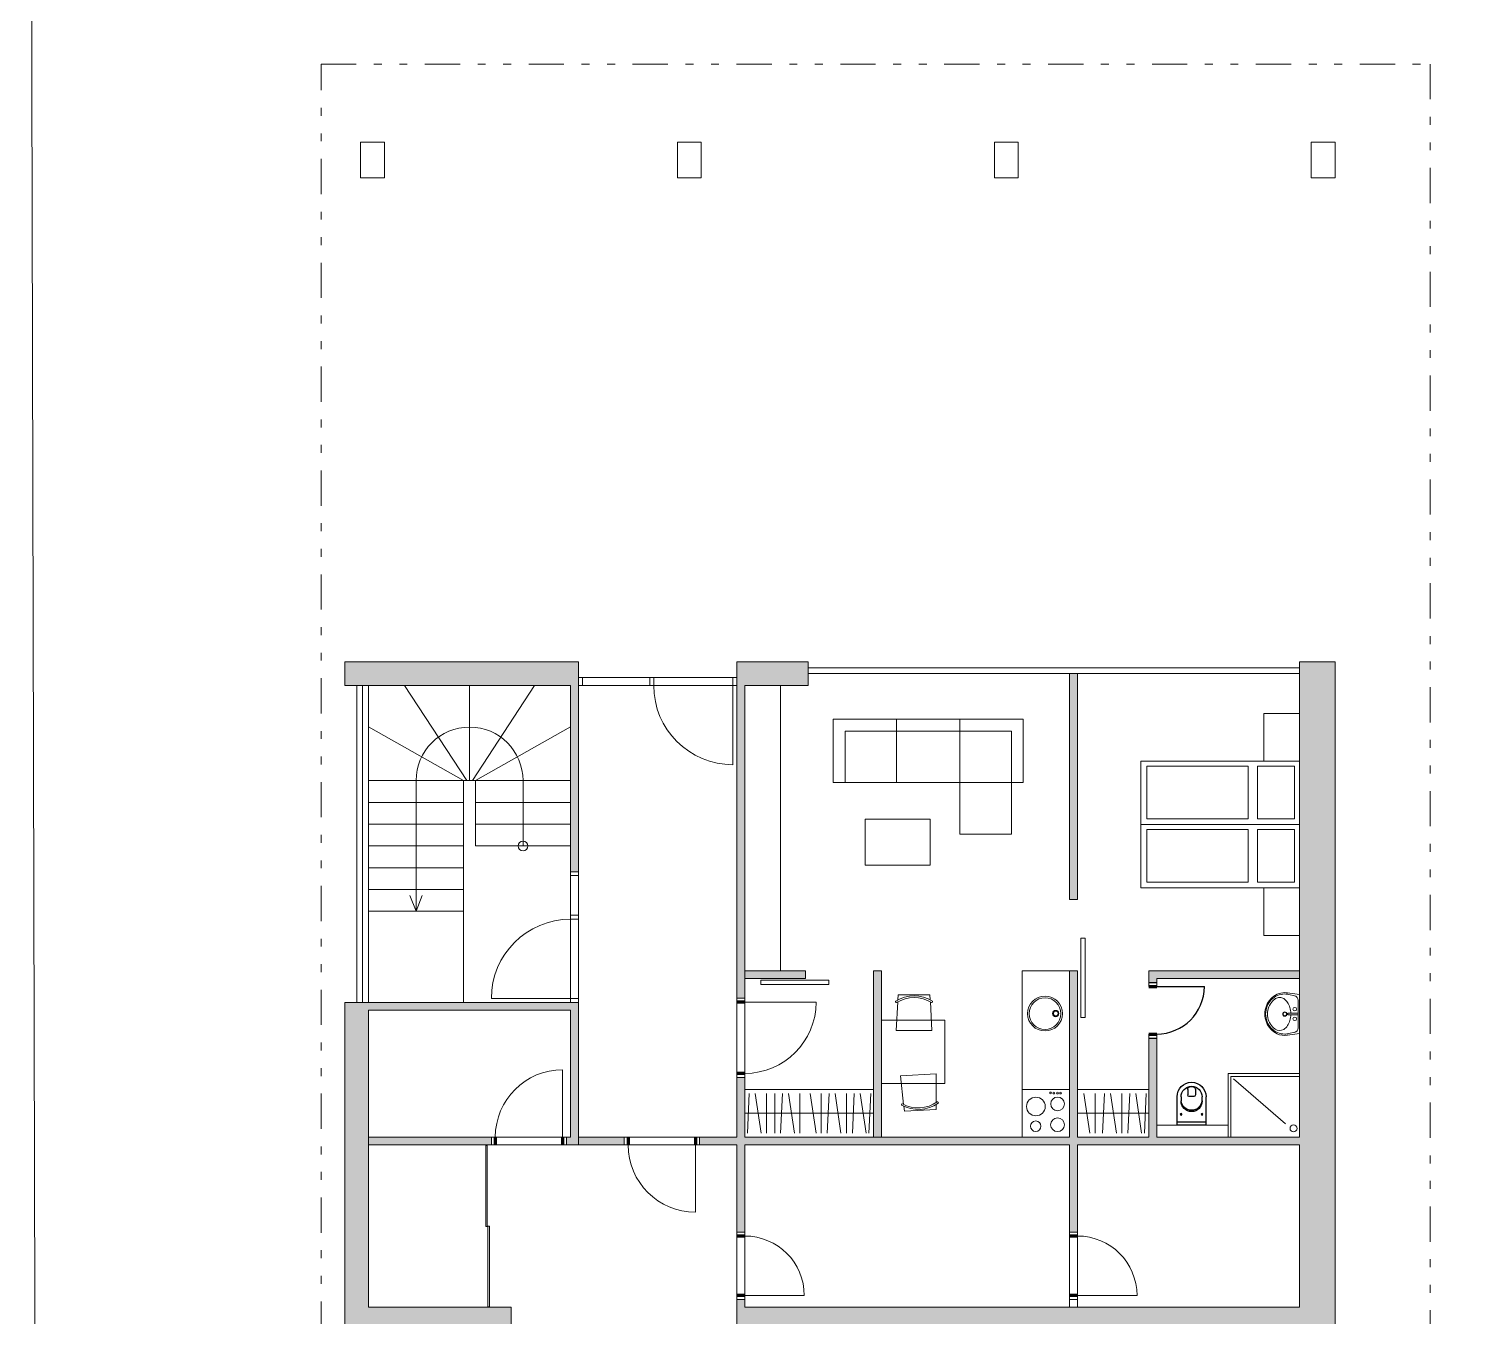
# Model space of a CAD drawing. Header units: metres. Extents: x -45 to 1930, y -347 to 488.
# Drawn here: x 100.11 to 118.16, y -18.69 to -2.44 of the extents above; entities that cross this region are included whole.
import ezdxf

# ---------------------------------------------------------------- set-up
doc = ezdxf.new("R2010")
doc.units = ezdxf.units.M
doc.linetypes.add('GETRENNT', pattern=[31.75, 12.7, -6.35, 0, -6.35, 0, -6.35])
for name, color, linetype in [('dveře', 3, 'Continuous'), ('SRAFY', 3, 'Continuous'), ('ZARIZOVAKY', 251, 'Continuous'), ('ZDIVO', 1, 'Continuous')]:
    doc.layers.add(name, color=color, linetype=linetype)
doc.layers.add('Standard', color=7, linetype='Continuous', lineweight=25)

# ---------------------------------------------------------------- blocks, each defined once
blk = doc.blocks.new('WC 540 Starck 3')
at = {"linetype": 'ByBlock'}
for p, q in [((81.017, 94.399), (80.66, 94.399)), ((80.982, 94.034), (80.982, 94.399)), ((81.017, 94.034), (81.017, 94.399)), ((80.568, 94.265), (80.637, 94.265)), ((80.657, 94.188), (80.657, 94.245)), ((80.66, 94.349), (80.713, 94.349)), ((80.568, 94.168), (80.637, 94.168)), ((80.713, 94.084), (80.66, 94.084)), ((80.66, 94.034), (81.017, 94.034))]:
    blk.add_line(p, q, dxfattribs=at)
for centre in [(80.88, 94.348), (80.88, 94.084)]:
    blk.add_circle(centre, 0.0102, dxfattribs=at)
for centre, radius, start, end in [((80.66, 94.216), 0.183, 90, 270), ((80.66, 94.216), 0.133, 90, 270), ((80.621, 94.216), 0.09, 165.9057, 194.0943), ((80.568, 94.23), 0.035, 90, 165.9057), ((80.637, 94.245), 0.02, 360, 90), ((80.713, 94.216), 0.133, 270, 90), ((80.697, 94.216), 0.133, 276.5328, 83.4672), ((80.568, 94.203), 0.035, 194.0943, 270), ((80.637, 94.188), 0.02, 270, 0)]:
    blk.add_arc(centre, radius, start, end, dxfattribs=at)
blk = doc.blocks.new('umyv3')
at = {"lineweight": 0}
for p, q in [((-248, -30), (-268, -182)), ((248, -30), (-248, -30)), ((-231, -91), (-247, -162)), ((-174, -46), (174, -46)), ((-9, -177), (-9, -46)), ((9, -177), (-9, -177)), ((9, -177), (9, -46)), ((231, -91), (247, -162)), ((248, -30), (268, -182))]:
    blk.add_line(p, q, dxfattribs=at)
for points in [[(-253, -214, 0.10241), (-234, -306, 0.100029), (-179, -385, 0.096837), (-97, -437, 0.094694), (0, -456, 0.094694), (97, -437, 0.096837), (179, -385, 0.100029), (234, -306, 0.10241), (253, -214, 0.056599), (247, -162, 0.100029)], [(-247, -162, 0.056599), (-253, -214, 0.10241)], [(-9, -139, 0.059834), (-82, -150, 0.07954), (-146, -180, 0.107135), (-194, -228, 0.305518), (-190, -337, 0.140466)], [(190, -337, 0.010613), (194, -331, 0.140494), (208, -280, 0.140494), (194, -228, 0.107135), (146, -180, 0.07954), (82, -150, 0.059834), (9, -139, 0.067119)], [(-268, -182, 0.138303), (-250, -310, 0.100778), (-191, -392, 0.095934), (-104, -447, 0.092768), (0, -466, 0.092768), (104, -447, 0.095934), (191, -392, 0.100778), (250, -310, 0.104493), (270, -214, 0.033328), (268, -182, 0.100778)], [(-190, -337, 0.047443), (-163, -368, 0.096837), (-89, -416, 0.094694), (0, -433, 0.094694), (89, -416, 0.096837), (163, -368, 0.047443), (190, -337, 0.10241)]]:
    blk.add_lwpolyline(points, format="xyb", dxfattribs=at)
for centre, radius in [((-61, -88), 22.9), ((61, -88), 22.9), ((0, -214), 27.2), ((0, -214), 23)]:
    blk.add_circle(centre, radius, dxfattribs=at)
for centre, start, end in [((-174, -105), 90, 167.0422), ((174, -105), 12.9578, 90)]:
    blk.add_arc(centre, 58.8, start, end, dxfattribs=at)
blk = doc.blocks.new('drez')
at = {"lineweight": 0}
for centre, radius in [((0, -0.28), 0.22), ((0, -0.28), 0.2), ((0, -0.145), 0.04), ((0, -0.145), 0.03)]:
    blk.add_circle(centre, radius, dxfattribs=at)
blk = doc.blocks.new('sofa-3mist')
at = {"lineweight": 0}
for p, q in [((0, 0.8), (0, 0)), ((2.4, 0.8), (0, 0.8)), ((0.8, 0.8), (0.8, 0)), ((0.8, 0), (0.8, 0.8)), ((1.6, 0), (1.6, 0.8)), ((2.4, 0), (2.4, 0.8)), ((0.15, 0), (0.15, 0.65)), ((2.25, 0.65), (0.15, 0.65)), ((2.25, 0), (2.25, 0.65)), ((0, 0), (0.8, 0)), ((0.8, 0), (1.6, 0)), ((1.6, 0), (2.4, 0))]:
    blk.add_line(p, q, dxfattribs=at)
blk = doc.blocks.new('zidle450-p')
at = {"lineweight": 0}
for p, q in [((0.096, 0.228), (0.087, 0.233)), ((0.096, -0.228), (0.087, -0.233))]:
    blk.add_line(p, q, dxfattribs=at)
for points in [[(0.064, 0.204), (0, 0.2), (0, -0.2), (0.064, -0.204)], [(0.088, -0.205), (0.45, -0.225), (0.45, 0.225), (0.088, 0.205)]]:
    blk.add_lwpolyline(points, dxfattribs=at)
for centre, radius, start, end in [((0.45, 0), 0.436, 147.9324, 212.0676), ((0.45, 0), 0.416, 147.9482, 212.0518), ((0.085, 0.229), 0.005, 57.2679, 147.9324), ((0.093, 0.223), 0.005, 327.9482, 57.2679), ((0.085, -0.229), 0.005, 212.0676, 302.7321), ((0.093, -0.223), 0.005, 302.7321, 32.0518)]:
    blk.add_arc(centre, radius, start, end, dxfattribs=at)

msp = doc.modelspace()

# ---------------------------------------------------------------- hatches: boundary and pattern name
at = {"layer": 'SRAFY', "linetype": 'Continuous', "lineweight": 0}
h = msp.add_hatch(color=256, dxfattribs=at)
h.paths.add_polyline_path([(104.105843, -10.429684), (104.105843, -10.729684), (106.955843, -10.729684), (106.955843, -12.754684), (106.955843, -13.079684), (107.055843, -13.079684), (107.055843, -12.654684), (107.055843, -10.429684)])
h.paths.add_polyline_path([(104.405843, -14.829684), (106.955843, -14.829684), (106.955843, -16.429684), (106.905843, -16.429684), (106.905843, -16.529684), (107.055843, -16.529684), (107.055843, -16.429684), (107.055843, -14.729684), (104.105843, -14.729684), (104.107079, -22.664507), (106.071234, -23.650661), (106.205843, -23.382556), (105.799526, -23.178554), (105.799161, -23.178529), (105.799171, -23.178376), (104.405843, -22.47882), (104.405843, -18.879684), (106.205843, -18.879684), (106.205843, -18.579684), (104.405843, -18.579684)])
h.paths.add_polyline_path([(104.405843, -16.429684), (104.405843, -16.529684), (105.955843, -16.529684), (105.955843, -16.429684)], flags=16)
h.paths.add_polyline_path([(109.155843, -16.529684), (113.255843, -16.529684), (113.255843, -17.629684), (113.355843, -17.629684), (113.355843, -16.529684), (116.155843, -16.529684), (116.155843, -18.579684), (109.605843, -18.579684), (109.155843, -18.579684), (109.155843, -18.479684), (109.055843, -18.479684), (109.055843, -18.879684), (109.605843, -18.879684), (116.155843, -18.879684), (116.155843, -28.789209), (116.605843, -28.789209), (116.605843, -14.329684), (116.605843, -10.429684), (116.155843, -10.429684), (116.155843, -14.429684), (116.155843, -16.429684), (114.355843, -16.429684), (114.355843, -15.179684), (114.255843, -15.179684), (114.255843, -16.429684), (113.355843, -16.429684), (113.355843, -14.329684), (113.255843, -14.329684), (113.255843, -16.429684), (112.655843, -16.429684), (109.155843, -16.429684), (109.155843, -15.676654), (109.055843, -15.676654), (109.055843, -16.429684), (108.583152, -16.429684), (108.583152, -16.529684), (109.055843, -16.529684), (109.055843, -17.629684), (109.155843, -17.629684)])
h.paths.add_polyline_path([(107.633152, -16.529684), (107.633152, -16.429684), (107.055843, -16.429684), (107.055843, -16.529684)])
h.paths.add_polyline_path([(110.87993, -14.329684), (110.77993, -14.329684), (110.77993, -16.429684), (110.87993, -16.429684), (110.87993, -15.829684)], flags=17)
h.paths.add_polyline_path([(109.155843, -14.329684), (109.155843, -14.429684), (109.922034, -14.429684), (109.922034, -14.329684)], flags=17)
h.paths.add_polyline_path([(109.155843, -14.165238), (109.155843, -10.729684), (109.655843, -10.729684), (109.954534, -10.729684), (109.954534, -10.429684), (109.055843, -10.429684), (109.055843, -10.921031), (109.055843, -14.676654), (109.155843, -14.676654)])
h.paths.add_polyline_path([(113.355843, -10.579684), (113.255843, -10.579684), (113.255843, -13.429684), (113.355843, -13.429684)], flags=17)
h.paths.add_polyline_path([(116.155843, -14.429684), (116.155843, -14.329684), (114.255843, -14.329684), (114.255843, -14.479684), (114.355843, -14.479684), (114.355843, -14.429684)], flags=17)

# ---------------------------------------------------------------- linework, layer by layer
at = {"linetype": 'Continuous', "lineweight": 0}
for p, q in [((107.055843, -10.629684), (109.055843, -10.629684)), ((107.105843, -10.629684), (107.105843, -10.729684)), ((107.955843, -10.729684), (107.955843, -10.629684)), ((108.005843, -10.729684), (108.005843, -10.629684)), ((109.005843, -10.629684), (109.005843, -11.729684)), ((116.155843, -10.504684), (109.954534, -10.504684)), ((116.155843, -10.579684), (109.954534, -10.579684)), ((104.255873, -10.729684), (104.256277, -14.729684)), ((104.330873, -10.729676), (104.331277, -14.729676)), ((104.405843, -14.729684), (104.405843, -10.729684)), ((105.644695, -11.929684), (104.860576, -10.729684)), ((105.680843, -11.929684), (105.680843, -10.729684)), ((105.680843, -10.729684), (105.680843, -11.929684)), ((105.71699, -11.929684), (106.501109, -10.729684)), ((107.055843, -10.729684), (109.055843, -10.729684)), ((105.605843, -11.929684), (104.405843, -11.250924)), ((105.755843, -11.929684), (106.955843, -11.250924)), ((105.605843, -11.929684), (104.405843, -11.929684)), ((105.005843, -13.579684), (105.005843, -11.929684)), ((105.605843, -14.729684), (105.605843, -11.929684)), ((105.755843, -11.929684), (105.605843, -11.929684)), ((105.755843, -12.754684), (105.755843, -11.929684)), ((106.955843, -11.929684), (105.755843, -11.929684)), ((106.355843, -12.754684), (106.355843, -11.929684)), ((105.605843, -12.204684), (104.405843, -12.204684)), ((106.955843, -12.204684), (105.755843, -12.204684)), ((105.605843, -12.479684), (104.405843, -12.479684)), ((106.955843, -12.479684), (105.755843, -12.479684)), ((105.605843, -12.754684), (104.405843, -12.754684)), ((106.955843, -12.754684), (105.755843, -12.754684)), ((105.605843, -13.029684), (104.405843, -13.029684)), ((105.605843, -13.304684), (104.405843, -13.304684)), ((105.005843, -13.579684), (104.928327, -13.378971)), ((105.005843, -13.579684), (105.083359, -13.378971)), ((105.605843, -13.579684), (104.405843, -13.579684)), ((112.655843, -16.429684), (112.655843, -14.329684)), ((113.255843, -14.329684), (112.655843, -14.329684)), ((109.155843, -14.676654), (109.055843, -14.676654)), ((106.855843, -16.429684), (106.855843, -15.579684)), ((109.155843, -15.676654), (109.055843, -15.676654)), ((115.255843, -15.629684), (115.255843, -16.429684)), ((116.155843, -15.629684), (115.255843, -15.629684)), ((115.290843, -15.664684), (115.290843, -16.429684)), ((116.155843, -15.664684), (115.290843, -15.664684)), ((115.978472, -16.264463), (115.322248, -15.696253)), ((112.655843, -15.829684), (113.255843, -15.829684)), ((115.255843, -16.279684), (114.355843, -16.279684)), ((105.955843, -16.429684), (105.955843, -16.529684)), ((105.955843, -16.429684), (106.905843, -16.429684)), ((106.005843, -16.529684), (105.955843, -16.529684)), ((105.955843, -16.529684), (106.905843, -16.529684)), ((106.905843, -16.529684), (106.855843, -16.529684)), ((106.905843, -16.429684), (106.905843, -16.529684)), ((107.633152, -16.429684), (107.633152, -16.529684)), ((107.633152, -16.429684), (108.583152, -16.429684)), ((107.683152, -16.529684), (107.633152, -16.529684)), ((107.633152, -16.529684), (108.583152, -16.529684)), ((108.583152, -16.529684), (108.533152, -16.529684)), ((108.533152, -16.529684), (108.533152, -17.379684)), ((108.583152, -16.429684), (108.583152, -16.529684)), ((112.655843, -16.429684), (113.255843, -16.429684)), ((109.155843, -17.629684), (109.055843, -17.629684)), ((109.055843, -18.479684), (109.055843, -17.629684)), ((109.155843, -17.629684), (109.155843, -18.479684)), ((113.355843, -17.629684), (113.255843, -17.629684)), ((113.255843, -18.479684), (113.255843, -17.629684)), ((113.355843, -17.629684), (113.355843, -18.479684)), ((109.155843, -18.479684), (109.055843, -18.479684)), ((109.155843, -18.429684), (109.905843, -18.429684)), ((113.355843, -18.479684), (113.255843, -18.479684)), ((113.355843, -18.429684), (114.105843, -18.429684))]:
    msp.add_line(p, q, dxfattribs=at)
for points in [[(113.397601, -14.919032), (113.397601, -13.921254), (113.452303, -13.921254), (113.452303, -14.919032)], [(109.358447, -14.449231), (110.215036, -14.449231), (110.215036, -14.503933), (109.358447, -14.503933)], [(105.884244, -16.538071), (105.884244, -17.558201), (105.903475, -17.558201), (105.903475, -16.538071)], [(105.911814, -17.554684), (105.911814, -18.574814), (105.931045, -18.574814), (105.931045, -17.554684)]]:
    msp.add_lwpolyline(points, close=True, dxfattribs=at)
for centre, radius in [((106.355843, -12.754684), 0.061116), ((113.015918, -15.873635), 0.011931), ((113.056752, -15.874071), 0.011931), ((113.101445, -15.874071), 0.011931), ((113.141726, -15.874071), 0.011931), ((112.829516, -16.04435), 0.11742), ((113.103883, -16.01155), 0.086891), ((112.827128, -16.293307), 0.066043), ((113.102737, -16.274329), 0.086891), ((116.081815, -16.321367), 0.043948)]:
    msp.add_circle(centre, radius, dxfattribs=at)
for centre, radius, start, end in [((109.005843, -10.729684), 1, 180, 270), ((105.680843, -11.929684), 0.675, 0, 180), ((106.855843, -16.429684), 0.85, 90, 180), ((108.533152, -16.529684), 0.85, 180, 270), ((109.155843, -18.429684), 0.75, 0, 90), ((113.355843, -18.429684), 0.75, 0, 90)]:
    msp.add_arc(centre, radius, start, end, dxfattribs=at)
at = {"layer": 'dveře', "linetype": 'Continuous', "lineweight": 0}
for p, q in [((106.955843, -13.079684), (106.955843, -14.729684)), ((107.055843, -13.129684), (106.955843, -13.129684)), ((107.055843, -13.079684), (107.055843, -14.729684)), ((106.955843, -13.629684), (107.055843, -13.629684)), ((106.955843, -13.679684), (107.055843, -13.679684)), ((109.155843, -14.165238), (109.155843, -16.429684)), ((107.055843, -14.679684), (105.955843, -14.679684)), ((109.055843, -14.676654), (109.055843, -15.676654)), ((109.155843, -15.676654), (109.155843, -14.676654)), ((109.155843, -14.726654), (110.055843, -14.726654)), ((109.055843, -16.429684), (109.055843, -14.829684))]:
    msp.add_line(p, q, dxfattribs=at)
for centre, radius, start, end in [((106.955843, -14.679684), 1, 90, 180), ((109.155843, -14.726654), 0.9, 270, 0)]:
    msp.add_arc(centre, radius, start, end, dxfattribs=at)
at = {"layer": 'Standard', "color": 7, "linetype": 'ByBlock', "lineweight": 25}
for p, q in [((114.255843, -14.479684), (114.355843, -14.479684)), ((114.355843, -14.529684), (114.955843, -14.529684)), ((114.255843, -15.179684), (114.355843, -15.179684))]:
    msp.add_line(p, q, dxfattribs=at)
msp.add_arc((114.355843, -14.529684), 0.6, 270, 0, dxfattribs=at)
at = {"layer": 'ZARIZOVAKY', "linetype": 'Continuous', "lineweight": 0}
for p, q in [((109.605843, -14.329684), (109.605843, -10.729684)), ((109.155843, -15.829684), (110.77993, -15.829684)), ((109.187823, -16.379684), (109.211203, -15.879684)), ((109.28694, -15.879684), (109.362176, -16.379684)), ((109.42832, -15.879684), (109.42832, -16.379684)), ((109.532276, -15.879684), (109.532276, -16.379684)), ((109.607295, -16.379684), (109.630676, -15.879684)), ((109.706413, -15.879684), (109.781649, -16.379684)), ((109.847793, -15.879684), (109.847793, -16.379684)), ((109.978624, -15.879684), (110.05386, -16.379684)), ((110.120004, -15.879684), (110.120004, -16.379684)), ((110.195024, -16.379684), (110.218405, -15.879684)), ((110.294142, -15.879684), (110.369378, -16.379684)), ((110.439278, -15.879684), (110.439278, -16.379684)), ((110.514298, -16.379684), (110.537678, -15.879684)), ((110.613415, -15.879684), (110.688651, -16.379684)), ((110.722595, -16.379684), (110.745975, -15.879684)), ((113.355843, -15.829684), (114.255843, -15.829684)), ((113.434088, -15.879684), (113.509324, -16.379684)), ((113.579224, -15.879684), (113.579224, -16.379684)), ((113.670937, -16.379684), (113.694317, -15.879684)), ((113.770054, -15.879684), (113.84529, -16.379684)), ((113.915191, -15.879684), (113.915191, -16.379684)), ((113.99021, -16.379684), (114.013591, -15.879684)), ((114.089328, -15.879684), (114.164564, -16.379684)), ((114.198507, -16.379684), (114.221888, -15.879684)), ((109.155843, -16.129684), (110.77993, -16.129684)), ((113.355843, -16.129684), (114.255843, -16.129684))]:
    msp.add_line(p, q, dxfattribs=at)
for points in [[(115.705843, -11.084128), (116.155843, -11.084128), (116.155843, -11.684128), (115.705843, -11.684128)], [(114.155843, -12.484128), (114.155843, -11.684128), (116.155843, -11.684128), (116.155843, -12.484128)], [(114.230584, -12.413511), (114.230584, -11.747982), (115.509781, -11.747982), (115.509781, -12.413511)], [(115.628764, -12.413511), (115.628764, -11.747982), (116.095661, -11.747982), (116.095661, -12.413511)], [(111.870738, -12.604628), (112.520738, -12.604628), (112.520738, -11.954628), (111.870738, -11.954628)], [(110.674631, -12.414854), (111.494054, -12.414854), (111.494054, -12.999053), (110.674631, -12.999053)], [(114.155843, -13.284128), (114.155843, -12.484128), (116.155843, -12.484128), (116.155843, -13.284128)], [(114.230584, -13.213511), (114.230584, -12.547982), (115.509781, -12.547982), (115.509781, -13.213511)], [(115.628764, -13.213511), (115.628764, -12.547982), (116.095661, -12.547982), (116.095661, -13.213511)], [(115.705843, -13.284128), (116.155843, -13.284128), (116.155843, -13.884128), (115.705843, -13.884128)], [(111.67993, -14.954733), (111.67993, -15.754733), (110.87993, -15.754733), (110.87993, -14.954733)]]:
    msp.add_lwpolyline(points, close=True, dxfattribs=at)
at = {"layer": 'ZDIVO', "linetype": 'GETRENNT', "lineweight": 0, "ltscale": 0.035}
for p, q in [((103.805843, -22.882882), (103.805843, -2.882882)), ((103.805843, -2.882882), (117.805843, -2.882882)), ((117.805843, -2.882882), (117.805843, -29.882882))]:
    msp.add_line(p, q, dxfattribs=at)
at = {"layer": 'ZDIVO', "linetype": 'Continuous', "lineweight": 0}
for p, q in [((107.055843, -10.429684), (104.105843, -10.429684)), ((104.105843, -10.429684), (104.105843, -10.729684)), ((104.255843, -10.429669), (104.255843, -10.429684)), ((107.055843, -12.654684), (107.055843, -10.429684)), ((109.055843, -10.921031), (109.055843, -10.429684)), ((109.954534, -10.429684), (109.055843, -10.429684)), ((109.954534, -10.729684), (109.954534, -10.429684)), ((116.155843, -10.429684), (116.605843, -10.429684)), ((116.155843, -14.429684), (116.155843, -10.429684)), ((116.605843, -14.329684), (116.605843, -10.429684)), ((109.055843, -10.929684), (109.055843, -10.629684)), ((113.255843, -13.429684), (113.255843, -10.579684)), ((113.355843, -13.429684), (113.355843, -10.579684)), ((106.955843, -10.729684), (104.105873, -10.729684)), ((106.955843, -12.754684), (106.955843, -10.729684)), ((109.055843, -14.729684), (109.055843, -10.721031)), ((109.655843, -10.729684), (109.155843, -10.729684)), ((109.155843, -14.329684), (109.155843, -10.729684)), ((109.954534, -10.729684), (109.155843, -10.729684)), ((106.955843, -13.079684), (106.955843, -12.754684)), ((107.055843, -12.654684), (107.055843, -13.079684)), ((107.055843, -13.079684), (106.955843, -13.079684)), ((113.255843, -13.429684), (113.355843, -13.429684)), ((109.922034, -14.329684), (109.155843, -14.329684)), ((109.922034, -14.429684), (109.155843, -14.429684)), ((109.922034, -14.429684), (109.922034, -14.329684)), ((110.77993, -14.329684), (110.77993, -16.429684)), ((110.77993, -14.329684), (110.87993, -14.329684)), ((110.87993, -15.829684), (110.87993, -14.329684)), ((113.255843, -14.329684), (113.355843, -14.329684)), ((113.255843, -16.429684), (113.255843, -14.329684)), ((113.355843, -16.429684), (113.355843, -14.329684)), ((114.255843, -14.329684), (114.505843, -14.329684)), ((114.255843, -14.329684), (116.155843, -14.329684)), ((114.255843, -14.529684), (114.255843, -14.329684)), ((114.355843, -14.329684), (114.505843, -14.329684)), ((114.355843, -14.429684), (114.355843, -14.529684)), ((114.355843, -14.429684), (116.155843, -14.429684)), ((116.155843, -16.429684), (116.155843, -14.429684)), ((116.605843, -14.329684), (116.605843, -28.789209)), ((114.255843, -14.529684), (114.405843, -14.529684)), ((114.255843, -14.529684), (114.405843, -14.529684)), ((104.105843, -14.729684), (104.107079, -22.664507)), ((107.055843, -14.729684), (104.106277, -14.729684)), ((107.055843, -14.729684), (107.055843, -16.429684)), ((116.155843, -14.779684), (116.155843, -15.929684)), ((104.405843, -18.579684), (104.405843, -14.829684)), ((106.955843, -14.829684), (104.405843, -14.829684)), ((104.405843, -16.429684), (104.405843, -14.829684)), ((106.955843, -14.829684), (106.955843, -16.429684)), ((114.255843, -15.129684), (114.255843, -16.429684)), ((114.355843, -15.129684), (114.355843, -16.429684)), ((110.87993, -15.829684), (110.87993, -16.429684)), ((106.955843, -16.429684), (104.405843, -16.429684)), ((107.683152, -16.529684), (104.405843, -16.529684)), ((107.683152, -16.429684), (107.055843, -16.429684)), ((107.055843, -16.429684), (107.055843, -16.529684)), ((109.055843, -16.429684), (108.533152, -16.429684)), ((109.055843, -16.529684), (108.533152, -16.529684)), ((109.055843, -17.629684), (109.055843, -16.529684)), ((109.155843, -16.429684), (113.255843, -16.429684)), ((109.155843, -16.529684), (113.255843, -16.529684)), ((109.155843, -16.529684), (109.155843, -18.579684)), ((113.255843, -18.579684), (113.255843, -16.529684)), ((113.355843, -16.429684), (114.255843, -16.429684)), ((113.355843, -18.579684), (113.355843, -16.529684)), ((113.355843, -16.529684), (116.155843, -16.529684)), ((116.155843, -16.429684), (114.355843, -16.429684)), ((114.355843, -16.429684), (116.155843, -16.429684)), ((116.155843, -16.529684), (114.355843, -16.529684)), ((116.155843, -18.579684), (116.155843, -16.529684)), ((106.205843, -18.579684), (104.405843, -18.579684)), ((106.205843, -18.879684), (106.205843, -18.579684)), ((109.055843, -18.479684), (109.055843, -18.879684)), ((109.605843, -18.579684), (109.155843, -18.579684)), ((116.155843, -18.579684), (109.605843, -18.579684))]:
    msp.add_line(p, q, dxfattribs=at)
at = {"layer": 'ZDIVO', "linetype": 'ByBlock', "lineweight": 70}
for p, q in [((114.255843, -14.529684), (114.355843, -14.529684)), ((109.155843, -14.726654), (109.055843, -14.726654)), ((114.255843, -15.129684), (114.355843, -15.129684)), ((109.155843, -15.626654), (109.055843, -15.626654)), ((106.005843, -16.429684), (106.005843, -16.529684)), ((106.855843, -16.429684), (106.855843, -16.529684)), ((107.683152, -16.429684), (107.683152, -16.529684)), ((108.533152, -16.429684), (108.533152, -16.529684)), ((109.155843, -17.679684), (109.055843, -17.679684)), ((113.355843, -17.679684), (113.255843, -17.679684)), ((109.155843, -18.429684), (109.055843, -18.429684)), ((113.355843, -18.429684), (113.255843, -18.429684))]:
    msp.add_line(p, q, dxfattribs=at)
at = {"layer": 'ZDIVO', "linetype": 'Continuous', "lineweight": 0, "flags": 128}
msp.add_lwpolyline([(123.78895, -40.530326), (100.646623, -23.990731), (100.20505, -23.716964), (100.114454, 14.138812), (104.189104, 13.936364), (114.58937, 13.719318), (130.818327, 12.799892), (129.22196, -2.876111), (126.934761, -15.133466), (125.338506, -24.141673), (123.896795, -36.42587)], close=True, dxfattribs=at)
at = {"layer": 'ZDIVO', "linetype": 'Continuous', "lineweight": 0}
for points in [[(104.605843, -3.868541), (104.605843, -4.318541), (104.305843, -4.318541), (104.305843, -3.868541)], [(108.605843, -3.868541), (108.605843, -4.318541), (108.305843, -4.318541), (108.305843, -3.868541)], [(112.605843, -3.868541), (112.605843, -4.318541), (112.305843, -4.318541), (112.305843, -3.868541)], [(116.605843, -3.868541), (116.605843, -4.318541), (116.305843, -4.318541), (116.305843, -3.868541)]]:
    msp.add_lwpolyline(points, close=True, dxfattribs=at)

# ---------------------------------------------------------------- block references
at = {"linetype": 'Continuous', "lineweight": 0, "xscale": -0.001000000000004775, "yscale": 0.001000000000004775, "zscale": 0.001, "rotation": 270}
msp.add_blockref('umyv3', (116.185843, -14.876841), dxfattribs=at)
at = {"linetype": 'Continuous', "lineweight": 0, "xscale": -1}
for name, p, rotation in [('drez', (113.224914, -14.871145), 270), ('WC 540 Starck 3', (209.010728, 64.737778), 90)]:
    msp.add_blockref(name, p, dxfattribs=dict(at, rotation=rotation))
at = {"layer": 'ZARIZOVAKY', "linetype": 'Continuous', "lineweight": 0}
msp.add_blockref('sofa-3mist', (110.270738, -11.954628), dxfattribs=at)
for p, rotation in [((111.292251, -14.63444), 270), ((111.36933, -16.094884), 92.99495124414321)]:
    msp.add_blockref('zidle450-p', p, dxfattribs=dict(at, rotation=rotation))

doc.saveas('drawing.dxf')
